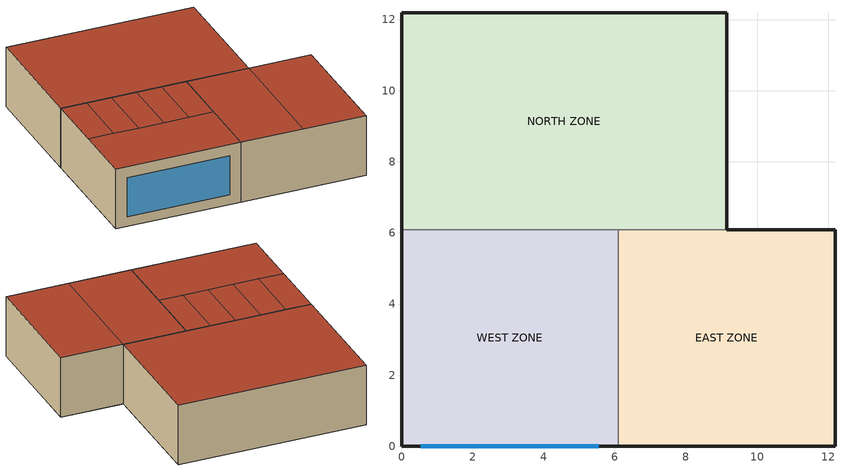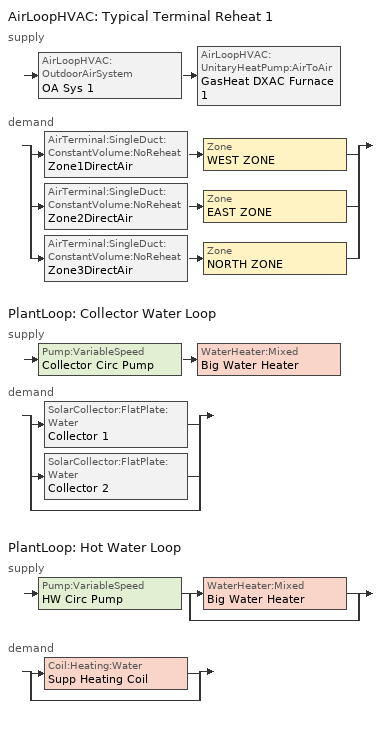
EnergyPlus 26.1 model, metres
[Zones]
WEST ZONE
 floor outside (FLOOR SLAB 8 IN): 0,0 0,6.1 6.1,6.1 6.1,0 z0
 wall outside (EXTWALL80): 0,6.1 0,0 6.1,0 z0:3.05
 wall to NORTH ZONE (PARTITION06): 6.1,6.1 0,6.1 z0:3.05
 wall to EAST ZONE (PARTITION06): 6.1,0 6.1,6.1 z0:3.05
 window (WIN-CON-LIGHT): 0.55,0 5.55,0 z0.5:2.5
 roof outside (ROOF34): 0,6.1 0,3.05 1.22,3.05 1.22,6.1 z3.05; 1.22,6.1 1.22,3.05 2.44,3.05 2.44,6.1 z3.05; 2.44,6.1 2.44,3.05 3.66,3.05 3.66,6.1 z3.05; 3.66,6.1 3.66,3.05 4.88,3.05 4.88,6.1 z3.05; 4.88,6.1 4.88,3.05 6.1,3.05 6.1,6.1 z3.05; 0,3.05 0,0 6.1,0 6.1,3.05 z3.05
EAST ZONE
 floor adiabatic (FLOOR SLAB 8 IN): 6.1,0 6.1,6.1 12.19,6.1 12.19,0 z0
 wall outside (EXTWALL80): 6.1,0 12.19,0 12.19,6.1 9.14,6.1 z0:3.05
 wall to NORTH ZONE (PARTITION06): 9.14,6.1 6.1,6.1 z0:3.05
 roof outside (ROOF34): 6.1,6.1 6.1,0 9.14,0 9.14,6.1 z3.05; 9.14,6.1 9.14,0 12.19,0 12.19,6.1 z3.05
NORTH ZONE
 floor adiabatic (FLOOR SLAB 8 IN): 0,6.1 0,12.19 9.14,12.19 9.14,6.1 z0
 wall outside (EXTWALL80): 9.14,6.1 9.14,12.19 0,12.19 0,6.1 z0:3.05
 roof outside (ROOF34): 0,12.19 0,6.1 9.14,6.1 9.14,12.19 z3.05
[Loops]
AirLoopHVAC 'Typical Terminal Reheat 1'
 supply: AirLoopHVAC:OutdoorAirSystem 'OA Sys 1' > AirLoopHVAC:UnitaryHeatPump:AirToAir 'GasHeat DXAC Furnace 1'
 demand: split
  | AirTerminal:SingleDuct:ConstantVolume:NoReheat 'Zone1DirectAir' > Zone 'WEST ZONE'
  | AirTerminal:SingleDuct:ConstantVolume:NoReheat 'Zone2DirectAir' > Zone 'EAST ZONE'
  | AirTerminal:SingleDuct:ConstantVolume:NoReheat 'Zone3DirectAir' > Zone 'NORTH ZONE'
PlantLoop 'Collector Water Loop'
 supply: Pump:VariableSpeed 'Collector Circ Pump' > WaterHeater:Mixed 'Big Water Heater'
 demand: split
  | SolarCollector:FlatPlate:Water 'Collector 1'
  | SolarCollector:FlatPlate:Water 'Collector 2'
  | bypass
PlantLoop 'Hot Water Loop'
 supply: Pump:VariableSpeed 'HW Circ Pump' > split
  | WaterHeater:Mixed 'Big Water Heater'
  | bypass
 demand: split
  | Coil:Heating:Water 'Supp Heating Coil'
  | bypass
[Building]
NONE: Loads convergence tolerance value=0.04; Maximum number of warmup days=25; Minimum number of warmup days=6; North axis=0; Solar distribution=FullInteriorAndExterior; Temperature convergence tolerance value=0.4; Terrain=Suburbs
[Site:GroundTemperature:BuildingSurface]
20.03, 20.03, 20.13, 20.3, 20.43, 20.52, 20.62, 20.77, 20.78, 20.55, 20.44, 20.2
[Site:Location]
Miami Intl Ap FL USA WMO=722020: Elevation=11; Latitude=25.82; Longitude=-80.3; Time zone=-5
[SizingPeriod:DesignDay] Barometric pressure=101217; Day of month=21; Daylight saving time indicator=No; Humidity condition type=WetBulb; Rain indicator=No; Snow indicator=No; Solar model indicator=ASHRAEClearSky
Name | Daily dry bulb temperature range | Day type | Maximum dry bulb temperature | Month | Sky clearness | Wetbulb or dewpoint at maximum dry bulb | Wind direction | Wind speed
Miami Intl Ap Ann Clg .4% Condns DB=>MWB | 6.7 | SummerDesignDay | 33.2 | 7 | 1 | 25.3 | 140 | 4.5
Miami Intl Ap Ann Htg 99.6% Condns DB | 0 | WinterDesignDay | 8.7 | 1 | 0 | 8.7 | 340 | 3.8
[Construction]
EXTWALL80: A1 - 1 IN STUCCO, C4 - 4 IN COMMON BRICK, E1 - 3 / 4 IN PLASTER OR GYP BOARD
FLOOR SLAB 8 IN: C10 - 8 IN HW CONCRETE
PARTITION06: E1 - 3 / 4 IN PLASTER OR GYP BOARD, C6 - 8 IN CLAY TILE, E1 - 3 / 4 IN PLASTER OR GYP BOARD
ROOF34: E2 - 1 / 2 IN SLAG OR STONE, E3 - 3 / 8 IN FELT AND MEMBRANE, B5 - 1 IN DENSE INSULATION, C12 - 2 IN HW CONCRETE
WIN-CON-LIGHT: WIN-LAY-GLASS-LIGHT
[Material] Thermal absorptance=0.9
Name | Conductivity | Density | Roughness | Solar absorptance | Specific heat | Thickness | Visible absorptance
A1 - 1 IN STUCCO | 0.691831 | 1858.142 | Smooth | 0.92 | 836.8 | 0.0253898 | 0.92
B5 - 1 IN DENSE INSULATION | 0.0432394 | 91.30524 | VeryRough | 0.5 | 836.8 | 0.0253898 | 0.5
C4 - 4 IN COMMON BRICK | 0.726422 | 1922.216 | Rough | 0.76 | 836.8 | 0.101498 | 0.76
C6 - 8 IN CLAY TILE | 0.570761 | 1121.292 | Smooth | 0.82 | 836.8 | 0.203302 | 0.82
C10 - 8 IN HW CONCRETE | 1.729577 | 2242.585 | MediumRough | 0.65 | 836.8 | 0.203302 | 0.65
C12 - 2 IN HW CONCRETE | 1.729577 | 2242.585 | MediumRough | 0.65 | 836.8 | 0.0509016 | 0.65
E1 - 3 / 4 IN PLASTER OR GYP BOARD | 0.726422 | 1601.846 | Smooth | 0.92 | 836.8 | 0.01905 | 0.92
E2 - 1 / 2 IN SLAG OR STONE | 1.435549 | 881.0155 | Rough | 0.55 | 1673.6 | 0.0127102 | 0.55
E3 - 3 / 8 IN FELT AND MEMBRANE | 0.190253 | 1121.292 | Rough | 0.75 | 1673.6 | 0.00954024 | 0.75
[WindowMaterial:Glazing]
WIN-LAY-GLASS-LIGHT: Back side infrared hemispherical emissivity=0.84; Back side solar reflectance at normal incidence=0.031; Back side visible reflectance at normal incidence=0.05; Conductivity=0.9; Front side infrared hemispherical emissivity=0.84; Front side solar reflectance at normal incidence=0.031; Front side visible reflectance at normal incidence=0.05; Infrared transmittance at normal incidence=0; Optical data type=SpectralAverage; Solar transmittance at normal incidence=0.9; Thickness=0.003; Visible transmittance at normal incidence=0.9
[AirLoopHVAC]
Typical Terminal Reheat 1: Design supply air flow rate=1.6
[AirLoopHVAC:UnitaryHeatPump:AirToAir]
GasHeat DXAC Furnace 1: Availability schedule=FanAndCoilAvailSched; Controlling zone or thermostat location=East Zone; Cooling coil=Furnace ACDXCoil 1; Cooling supply air flow rate=1.6; Dehumidification control type=CoolReheat; Fan placement=BlowThrough; Heating coil=HP DX Heating Coil 1; Heating supply air flow rate=1.6; Maximum outdoor dry bulb temperature for supplemental heater operation=20; Maximum supply air temperature from supplemental heater=80; No load supply air flow rate=1.6; Supplemental heating coil=Supp Heating Coil; Supply air fan=Supply Fan 1; Supply air fan operating mode schedule=ContinuousFanSchedule
[AirTerminal:SingleDuct:ConstantVolume:NoReheat] Availability schedule=FanAndCoilAvailSched
Name | Maximum air flow rate
Zone1DirectAir; Zone3DirectAir | 0.544
Zone2DirectAir | 0.512
[AvailabilityManager:Scheduled]
Name | Schedule
Furnace 1 Avail | FanAndCoilAvailSched
Outdoor Air 1 Avail | OutdoorAirAvailSched
[Coil:Cooling:DX:SingleSpeed]
Furnace ACDXCoil 1: 2023 rated evaporator fan power per volume flow rate=934.4; Availability schedule=FanAndCoilAvailSched; Energy input ratio function of flow fraction curve=HPCoolEIRFFF; Energy input ratio function of temperature curve=HPCoolEIRFT; Gross rated cooling cop=3; Gross rated sensible heat ratio=0.75; Gross rated total cooling capacity=32000; Latent capacity time constant=45; Maximum cycling rate=4; Nominal time for condensate removal to begin=1000; Part load fraction correlation curve=HPCoolPLFFPLR; Rated air flow rate=1.6; Ratio of initial moisture evaporation rate and steady state latent capacity=0.4; Total cooling capacity function of flow fraction curve=HPCoolCapFFF; Total cooling capacity function of temperature curve=HPCoolCAPFT
[Coil:Heating:DX:SingleSpeed]
HP DX Heating Coil 1: 2023 rated supply fan power per volume flow rate=934.4; Availability schedule=FanAndCoilAvailSched; Crankcase heater capacity=200; Defrost control=Timed; Defrost strategy=Resistive; Defrost time period fraction=0.166667; Energy input ratio function of flow fraction curve=HPACHeatEIRFFF; Energy input ratio function of temperature curve=HPACHeatEIRFT; Gross rated heating capacity=32000; Gross rated heating cop=2.75; Heating capacity function of flow fraction curve=HPACHeatCapFFF; Heating capacity function of temperature curve=HPACHeatCapFT; Maximum outdoor dry bulb temperature for crankcase heater operation=10; Maximum outdoor dry bulb temperature for defrost operation=5; Minimum outdoor dry bulb temperature for compressor operation=-5; Part load fraction correlation curve=HPACHEATPLFFPLR; Rated air flow rate=1.6; Resistive defrost heater capacity=20000
[Coil:Heating:Water]
Supp Heating Coil: Availability schedule=FanAndCoilAvailSched; Maximum water flow rate=0.0015; Performance input method=UFactorTimesAreaAndDesignWaterFlowRate; Rated capacity=Autosize; Rated inlet air temperature=16.6; Rated inlet water temperature=82.2; Rated outlet air temperature=32.2; Rated outlet water temperature=71.1; U factor times area value=500
[Controller:OutdoorAir]
OA Controller 1: Control high indoor humidity based on outdoor humidity ratio=Yes; Economizer control action type=ModulateFlow; Economizer control type=ElectronicEnthalpy; Economizer maximum limit dewpoint temperature=13.5; Economizer maximum limit dry bulb temperature=23; Economizer minimum limit dry bulb temperature=14; Electronic enthalpy limit curve=ElectronicEnthalpyCurveA; High humidity control=Yes; High humidity outdoor air flow ratio=0.9; Humidistat control zone=EAST ZONE; Lockout type=NoLockout; Maximum outdoor air flow rate=1.6; Minimum limit type=FixedMinimum; Minimum outdoor air flow rate=0.25; Minimum outdoor air schedule=OAFractionSched; Time of day economizer control schedule=TimeOfDayEconomizerSch
[ElectricEquipment] Design level calculation method=EquipmentLevel; Fraction latent=0; Fraction lost=0; Fraction radiant=0.3; Schedule=INTERMITTENT
Name | Design level | Zone or zonelist or space or spacelist
EAST ZONE ElecEq 1 | 1464.375 | EAST ZONE
NORTH ZONE ElecEq 1 | 2928.751 | NORTH ZONE
WEST ZONE ElecEq 1 | 2928.751 | WEST ZONE
[Fan:OnOff]
Supply Fan 1: Availability schedule=FanAndCoilAvailSched; Fan total efficiency=0.7; Maximum flow rate=1.6; Motor efficiency=0.9; Motor in airstream fraction=1; Pressure rise=600
[Lights] Design level calculation method=LightingLevel; End use subcategory=GeneralLights; Fraction radiant=0.2; Fraction replaceable=0; Fraction visible=0.2; Return air fraction=0; Schedule=OFFICE LIGHTING
Name | Lighting level | Zone or zonelist or space or spacelist
EAST ZONE Lights 1 | 1464.375 | EAST ZONE
NORTH ZONE Lights 1 | 878.6252 | NORTH ZONE
[People] Activity level schedule=Activity Sch; Air velocity schedule=Air Velo Sch; Carbon dioxide generation rate=3.82e-08; Clothing insulation calculation method=ClothingInsulationSchedule; Clothing insulation schedule=Clothing Sch; Fraction radiant=0.3; Mean radiant temperature calculation type=EnclosureAveraged; Number of people calculation method=People; Number of people schedule=OFFICE OCCUPANCY; Thermal comfort model 1 type=Fanger; Work efficiency schedule=Work Eff Sch
Name | Number of people | Zone or zonelist or space or spacelist
EAST ZONE | 3 | EAST ZONE
NORTH ZONE | 4 | NORTH ZONE
WEST ZONE PEOPLE | 3 | WEST ZONE
[PlantEquipmentList]
heating plant: Big Water Heater, WaterHeater:Mixed
[PlantEquipmentOperation:HeatingLoad]
Water Heater Only: Load range 1 lower limit=0; Load range 1 upper limit=10000000; Range 1 equipment list=heating plant
[PlantEquipmentOperationSchemes]
Hot Loop Operation: Control scheme 1=Water Heater Only; Control scheme 1 schedule=ON
[PlantLoop] Fluid type=Water; Load distribution scheme=Optimal; Minimum loop flow rate=0; Minimum loop temperature=10; Plant equipment operation scheme=Hot Loop Operation; Plant loop volume=Autocalculate
Name | Maximum loop flow rate | Maximum loop temperature
Collector Water Loop | 0.001 | 98
Hot Water Loop | 0.0043 | 100
[Pump:VariableSpeed] Design minimum flow rate=0; Design pump head=45000; Fraction of motor inefficiencies to fluid stream=0; Motor efficiency=0.87; Pump control type=Intermittent; Coefficient 1 of the part load performance curve=0; Coefficient 2 of the part load performance curve=1; Coefficient 3 of the part load performance curve=0; Coefficient 4 of the part load performance curve=0
Name | Design maximum flow rate | Design power consumption
Collector Circ Pump | 0.0075 | 700
HW Circ Pump | 0.013 | 1000
[SetpointManager:MixedAir]
Mixed Air Temp Manager 1: Control variable=Temperature; Setpoint node or nodelist=Mixed Air Node
[SetpointManager:Scheduled] Control variable=Temperature
Name | Schedule | Setpoint node or nodelist
Collector Water Loop Setpoint Manager | Collector Loop Temp Schedule | Collector Water Loop Setpoint Node List
Hot Water Loop Setpoint Manager | HW Loop Temp Schedule | Hot Water Loop Setpoint Node List
[SetpointManager:SingleZone:Reheat]
Supply Air Temp Manager 1: Control variable=Temperature; Control zone=East Zone; Maximum supply air temperature=23; Minimum supply air temperature=14; Setpoint node or nodelist=Air Loop Outlet Node
[SolarCollector:FlatPlate:Water] Maximum flow rate=2e-05; Solarcollectorperformance=Alternate Energy Technologies AE-32
Name | Surface
Collector 1 | Zn001:Roof001
Collector 2 | Zn001:Roof002
[SolarCollectorPerformance:FlatPlate]
Alternate Energy Technologies AE-32: Gross area=3.7162; Test correlation type=Inlet; Test flow rate=3.88e-05; Test fluid=Water; Coefficient 1 of efficiency equation=0.691; Coefficient 2 of efficiency equation=-3.396; Coefficient 2 of incident angle modifier=-0.1939; Coefficient 3 of efficiency equation=-0.00193; Coefficient 3 of incident angle modifier=-0.0055
[ThermostatSetpoint:DualSetpoint]
Dual Setpoint with DB: Cooling setpoint temperature schedule=Cooling Setpoints; Heating setpoint temperature schedule=Heating Setpoints
[WaterHeater:Mixed]
Big Water Heater: Ambient temperature indicator=Schedule; Ambient temperature schedule=Hot Water Ambient Temperature Schedule; Deadband temperature difference=5; Heater control type=Cycle; Heater fuel type=Electricity; Heater maximum capacity=20000; Heater thermal efficiency=0.96; Maximum temperature limit=82.2222; Off cycle loss coefficient to ambient temperature=5; On cycle loss coefficient to ambient temperature=5; Setpoint temperature schedule=Hot Water Setpoint Temperature Schedule; Source side design flow rate=0.006; Source side effectiveness=1; Tank volume=0.151; Use side design flow rate=0.005; Use side effectiveness=1
[Zone] Ceiling height=Autocalculate; Multiplier=1; Type=1; Volume=Autocalculate
EAST ZONE; NORTH ZONE; WEST ZONE
[ZoneControl:Thermostat]
Zone 2 Thermostat: Zone or zonelist=EAST ZONE; Control 1=Dual Setpoint with DB; Control type schedule=Zone Control Type Sched
[Zone equipment]
WEST ZONE: Zone1DirectAir
EAST ZONE: Zone2DirectAir
NORTH ZONE: Zone3DirectAir
[Curve:Biquadratic] Input unit type for x=Temperature; Input unit type for y=Temperature; Maximum value of x=23.88889; Maximum value of y=46.11111; Minimum value of x=12.77778; Minimum value of y=18; Output unit type=Dimensionless
Name | Coefficient1 constant | Coefficient2 x | Coefficient3 x 2 | Coefficient4 y | Coefficient5 y 2 | Coefficient6 x y
HPCoolCAPFT | 0.942588 | 0.00954335 | 0.00068377 | -0.0110427 | 5.249e-06 | -9.72e-06
HPCoolEIRFT | 0.342414 | 0.034885 | -0.0006237 | 0.00497722 | 0.000437951 | -0.000728028
[Curve:Cubic]
Name | Maximum value of x | Minimum value of x | Coefficient1 constant | Coefficient2 x | Coefficient3 x 2 | Coefficient4 x 3 | Input unit type for x | Output unit type
ElectronicEnthalpyCurveA | 29.13 | 16.6 | 0.013427 | -0.00047892 | 5.3352e-05 | -1.8103e-06
HPACHeatCapFFF | 1.5 | 0.5 | 0.84 | 0.16 | 0 | 0
HPACHeatCapFT | 20 | -20 | 0.758746 | 0.027626 | 0.000148716 | 3.4992e-06 | Temperature | Dimensionless
HPACHeatEIRFT | 20 | -20 | 1.19248 | -0.0300438 | 0.00103745 | -2.3328e-05 | Temperature | Dimensionless
[Curve:Quadratic]
Name | Maximum value of x | Minimum value of x | Coefficient1 constant | Coefficient2 x | Coefficient3 x 2
HPACHEATPLFFPLR; HPCoolPLFFPLR | 1 | 0 | 0.85 | 0.15 | 0
HPACHeatEIRFFF | 1 | 0 | 1.3824 | -0.4336 | 0.0512
HPCoolCapFFF | 1.5 | 0.5 | 0.8 | 0.2 | 0
HPCoolEIRFFF | 1.5 | 0.5 | 1.1552 | -0.1808 | 0.0256
[Schedule:Compact]
Activity Sch: Through: 12/31, For: AllDays, Until: 24:00, 131.8
Air Velo Sch: Through: 12/31, For: AllDays, Until: 24:00, 0.137
Clothing Sch; ContinuousFanSchedule; FanAndCoilAvailSched: Through: 12/31, For: AllDays, Until: 24:00, 1
Collector LOOP TEMP SCHEDULE: Through: 12/31, For: AllDays, Until: 24:00, 25
Cooling Setpoints: Through: 12/31, For: AllDays, Until:  7:00, 30, Until: 18:00, 24, Until: 24:00, 30
HOT WATER AMBIENT TEMPERATURE SCHEDULE: Through: 12/31, For: AllDays, Until: 24:00, 22
HOT WATER SETPOINT TEMPERATURE SCHEDULE; HW LOOP TEMP SCHEDULE: Through: 3/31, For: AllDays, Until: 24:00, 60, Through: 9/30, For: AllDays, Until: 24:00, 45, Through: 12/31, For: AllDays, Until: 24:00, 60
Heating Setpoints: Through: 12/31, For: AllDays, Until:  7:00, 18, Until: 18:00, 21, Until: 24:00, 18
INTERMITTENT: Through: 12/31, For: WeekDays SummerDesignDay, Until: 8:00, 0, Until: 18:00, 1, Until: 24:00, 0, For: AllOtherDays, Until: 24:00, 0
OAFractionSched: Through: 12/31, For: AllDays, Until: 7:00, 0.05, Until: 18:00, 1, Until: 24:00, 0.05
OFFICE LIGHTING: Through: 12/31, For: WeekDays SummerDesignDay, Until: 6:00, 0.05, Until: 7:00, 0.2, Until: 17:00, 1, Until: 18:00, 0.5, Until: 24:00, 0.05, For: AllOtherDays, Until: 24:00, 0.05
OFFICE OCCUPANCY: Through: 12/31, For: WeekDays SummerDesignDay, Until: 7:00, 0, Until: 8:00, 0.3, Until: 12:00, 1, Until: 13:00, 0.5, Until: 16:00, 1, Until: 17:00, 0.5, Until: 18:00, 0.1, Until: 24:00, 0, For: AllOtherDays, Until: 24:00, 0
ON: Through: 12/31, For: Alldays, Until: 24:00, 1
OutdoorAirAvailSched: Through: 3/31, For: WeekDays, Until: 24:00, 1, For: AllOtherDays, Until: 24:00, 0, Through: 9/30, For: WeekDays SummerDesignDay, Until: 7:00, 0, Until: 18:00, 1, Until: 24:00, 0, For: AllOtherDays, Until: 24:00, 0, Through: 12/31, For: AllDays, Until: 24:00, 1
TimeOfDayEconomizerSch: Through: 12/31, For: WeekDays, Until: 7:00, 0, Until: 7:30, 1, Until: 24:00, 0, For: AllOtherDays, Until: 24:00, 0
Work Eff Sch: Through: 12/31, For: AllDays, Until: 24:00, 0
Zone Control Type Sched: Through: 12/31, For: AllDays, Until: 24:00, 4
